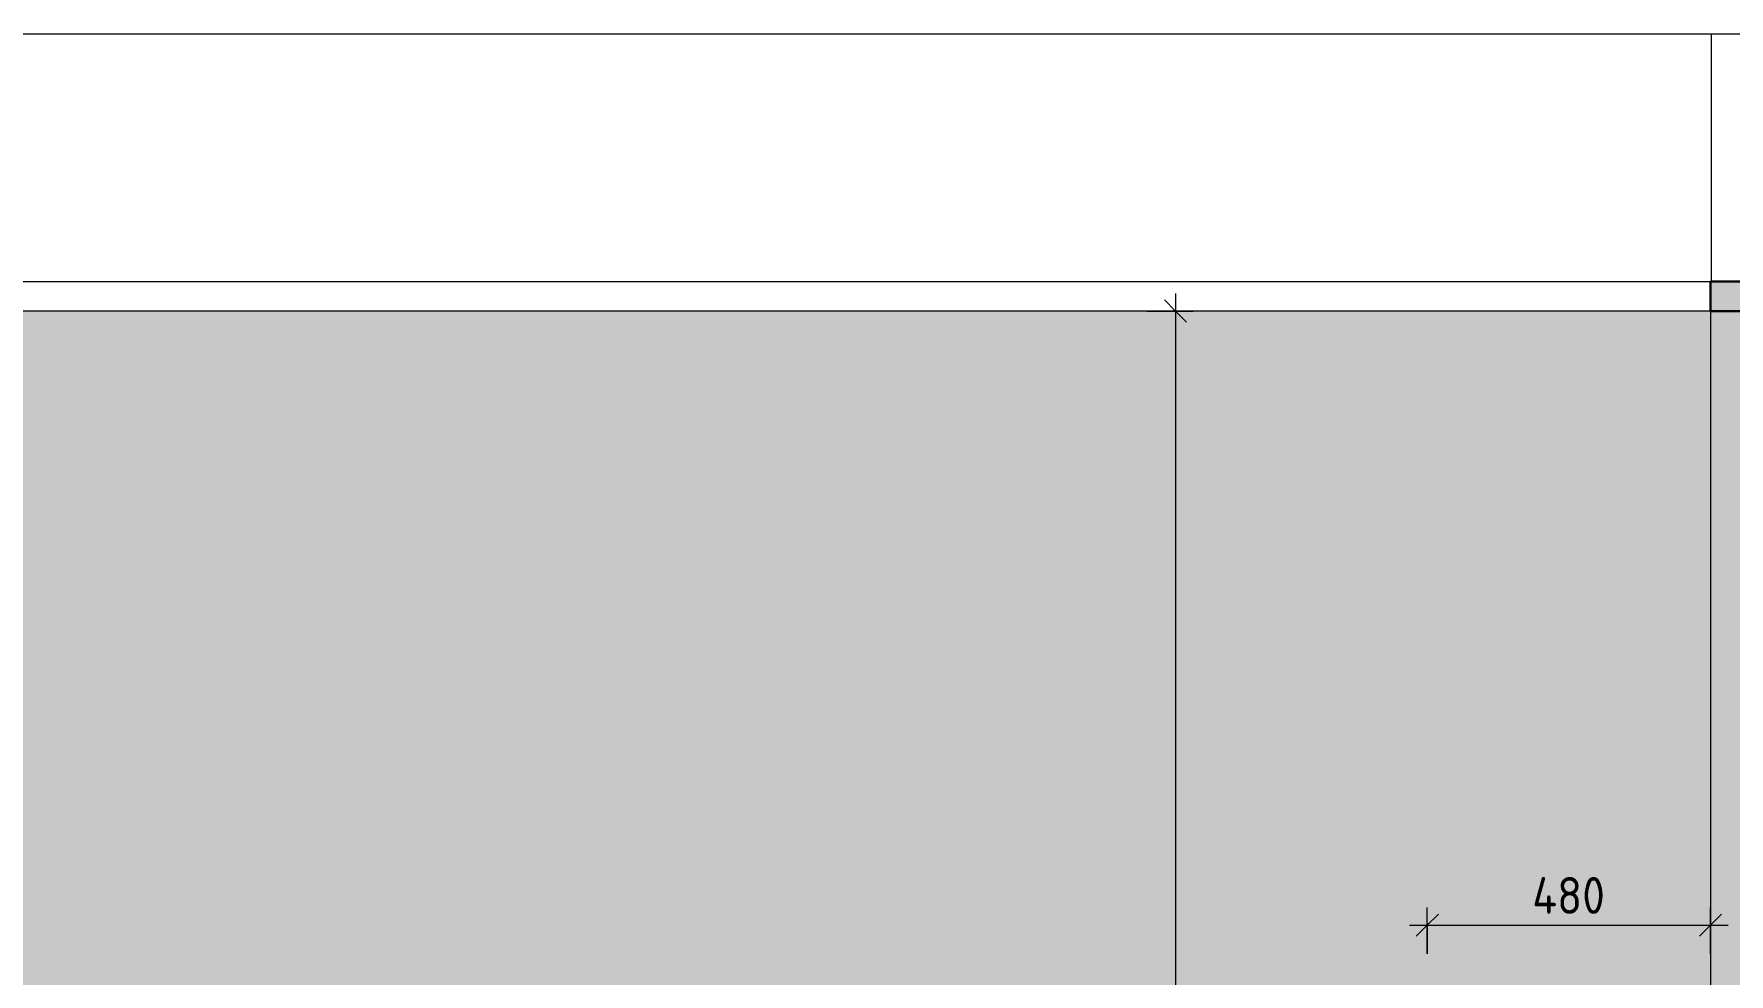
# Model space of a CAD drawing. Header units: millimetres. Extents: x 72431 to 128923, y -1987 to 12500.
# Drawn here: x 106927 to 109800, y 10676 to 12270 of the extents above; entities that cross this region are included whole.
import ezdxf

# ---------------------------------------------------------------- set-up
doc = ezdxf.new("R2010")
doc.units = ezdxf.units.MM
for name, color, linetype, lineweight in [('A-ANNO-DIMS', 7, 'Continuous', 9), ('A-ANNO-DIMS-25', 7, 'Continuous', 9), ('A-CLNG', 7, 'Continuous', 9), ('A-DETL', 7, 'Continuous', 9), ('A-FLOR', 7, 'Continuous', 9), ('A-WALL-PATT', 7, 'Continuous', 9), ('I-WALL', 7, 'Continuous', 9)]:
    doc.layers.add(name, color=color, linetype=linetype, lineweight=lineweight)
doc.layers.add('A-CLNG-1', color=7, linetype='Continuous', lineweight=9, true_color=0x787878)
doc.layers.add('A-CLNG-FNSH-1', color=7, linetype='Continuous', lineweight=30, true_color=0x3c3c3c)
doc.styles.add('ISOCPEUR_2', font='isocpeur.ttf', dxfattribs={"width": 0.9, "height": 62.5})
doc.dimstyles.new('ISO-2_5_0_9К_БОЛЬШОЙ_1', dxfattribs={"dimscale": 304.8, "dimtxt": 62.248823, "dimasz": 0.123031, "dimexe": 0.098425, "dimexo": 0.246063, "dimgap": 0, "dimtad": 1, "dimdec": 0, "dimrnd": 10, "dimzin": 0, "dimdsep": 46, "dimtxsty": 'ISOCPEUR_2', "dimblk1": 'OBLIQUE', "dimblk2": 'OBLIQUE', "dimsah": 1, "dimcen": 0.09, "dimdle": 0.098425, "dimazin": 0, "dimtfac": 1, "dimtdec": 4, "dimtix": 1, "dimtmove": 0, "dimatfit": 3, "dimfxl": 1, "dimtvp": 1, "dimtolj": 1, "dimtzin": 0, "dimarcsym": 2})

# ---------------------------------------------------------------- blocks, each defined once
blk = doc.blocks.new('DIMBLOCK23-Развертка 3_08-2')
at = {"layer": 'A-ANNO-DIMS-25', "lineweight": 20}
for p, q in [((108861.6, 11800), (108842.8, 11818.8)), ((108861.6, 11800), (108880.3, 11781.2)), ((108861.6, 8450), (108842.8, 8468.8)), ((108861.6, 8450), (108880.3, 8431.3))]:
    blk.add_line(p, q, dxfattribs=at)
at = {"layer": 'A-ANNO-DIMS-25'}
for p, q in [((108861.6, 11830), (108861.6, 8450)), ((108813.1, 11800), (108891.6, 11800)), ((108861.6, 11800), (108813.1, 11800)), ((108813.1, 8450), (108891.6, 8450)), ((108861.6, 8450), (108813.1, 8450))]:
    blk.add_line(p, q, dxfattribs=at)
at = {"layer": 'A-ANNO-DIMS-25', "color": 0, "insert": (108779.9, 10046), "char_height": 62.5, "width": 189.619, "attachment_point": 1, "rotation": 90, "line_spacing_factor": 1.149209, "style": 'ISOCPEUR_2'}
blk.add_mtext('3350', dxfattribs=at)
blk = doc.blocks.new('_Oblique')
at = {"color": 0, "linetype": 'ByBlock', "lineweight": -2}
blk.add_line((-0.5, -0.5), (0.5, 0.5), dxfattribs=at)
blk = doc.blocks.new('DIMBLOCK26-Развертка 3_08-2')
at = {"layer": 'A-ANNO-DIMS-25'}
for p, q in [((109288.1, 10710.2), (109288.1, 10788.7)), ((109768, 10710.2), (109768, 10788.7)), ((109258.1, 10758.7), (109798, 10758.7)), ((109288.1, 10758.7), (109288.1, 10710.2)), ((109768, 10758.7), (109768, 10710.2))]:
    blk.add_line(p, q, dxfattribs=at)
at = {"layer": 'A-ANNO-DIMS-25', "lineweight": 20}
for p, q in [((109288.1, 10758.7), (109306.9, 10777.4)), ((109768, 10758.7), (109786.8, 10777.4)), ((109288.1, 10758.7), (109269.4, 10739.9)), ((109768, 10758.7), (109749.3, 10739.9))]:
    blk.add_line(p, q, dxfattribs=at)
at = {"layer": 'A-ANNO-DIMS-25', "color": 0, "insert": (109465.8, 10840.3), "char_height": 62.5, "width": 149.397, "attachment_point": 1, "line_spacing_factor": 1.149209, "style": 'ISOCPEUR_2'}
blk.add_mtext('480', dxfattribs=at)

msp = doc.modelspace()

# ---------------------------------------------------------------- hatches: boundary and pattern name
at = {"layer": 'A-CLNG-1'}
msp.add_hatch(color=256, dxfattribs=at).paths.add_polyline_path([(109769, 11800), (110048, 11800), (110048, 11850), (109768, 11850), (109768, 11800)])
at = {"layer": 'A-WALL-PATT'}
h = msp.add_hatch(color=256, dxfattribs=at)
h.paths.add_polyline_path([(102960, 8450), (103699, 8450), (103699, 10460), (109768, 10460), (109768, 11800), (102960, 11800), (102960, 8879.1)])
h.paths.add_polyline_path([(109263.6, 10559), (109247.1, 10559), (109247.1, 10641), (109329.1, 10641), (109329.1, 10559), (109312.6, 10559)])
h.paths.add_polyline_path([(109278.6, 10597.5), (109279.9, 10597.8), (109280.8, 10598.7), (109281.1, 10600), (109280.8, 10601.2), (109279.9, 10602.2), (109278.6, 10602.5), (109277.4, 10602.2), (109276.4, 10601.2), (109276.1, 10600), (109276.4, 10598.7), (109277.4, 10597.8), (109278, 10597.6)])
h.paths.add_polyline_path([(109297.6, 10597.5), (109298.9, 10597.8), (109299.8, 10598.7), (109300.1, 10600), (109299.8, 10601.2), (109298.9, 10602.2), (109297.6, 10602.5), (109296.4, 10602.2), (109295.4, 10601.2), (109295.1, 10600), (109295.4, 10598.7), (109296.4, 10597.8), (109297, 10597.6)])
msp.add_hatch(color=256, dxfattribs=at).paths.add_polyline_path([(109846.6, 9200), (110048, 9200), (110048, 9204), (109769.1, 9204), (109769.1, 9220), (110048, 9220), (110048, 11800), (109768, 11800), (109768, 10460), (109769, 10460), (109769.1, 9200), (109789, 9200)])

# ---------------------------------------------------------------- linework, layer by layer
at = {"layer": 'A-CLNG'}
msp.add_line((109768, 11800), (102960, 11800), dxfattribs=at)
at = {"layer": 'A-CLNG-FNSH-1'}
for p, q in [((110048, 11850), (109768, 11850)), ((109768, 11850), (109768, 11800)), ((109768, 11800), (110048, 11800))]:
    msp.add_line(p, q, dxfattribs=at)
at = {"layer": 'A-DETL'}
msp.add_line((102959, 11850), (109769, 11850), dxfattribs=at)
at = {"layer": 'A-FLOR'}
msp.add_line((102959, 12270), (110049, 12270), dxfattribs=at)
at = {"layer": 'I-WALL'}
for p, q in [((109769, 12270), (109769, 11850)), ((109768, 11800), (109768, 9200)), ((109768, 11800), (109768, 11800))]:
    msp.add_line(p, q, dxfattribs=at)

# ---------------------------------------------------------------- dimensions: what is measured, and where the dimension line sits
at = {"layer": 'A-ANNO-DIMS'}
dim = msp.add_linear_dim(base=(108861.6, 8450), p1=(108888.1, 11800), p2=(108888.1, 8450), angle=90, dimstyle='ISO-2_5_0_9К_БОЛЬШОЙ_1', override={"dimpost": '<>', "dimfxl": 3350}, dxfattribs=at)
dim.commit()
dim.dimension.update_dxf_attribs({"geometry": 'DIMBLOCK23-Развертка 3_08-2', "text_midpoint": (108830.3, 10125)})
dim = msp.add_linear_dim(base=(109768, 10758.7), p1=(109288.1, 10785.2), p2=(109768, 10785.2), dimstyle='ISO-2_5_0_9К_БОЛЬШОЙ_1', override={"dimpost": '<>', "dimfxl": 479.930563}, dxfattribs=at)
dim.commit()
dim.dimension.update_dxf_attribs({"geometry": 'DIMBLOCK26-Развертка 3_08-2', "text_midpoint": (109528.1, 10789.9)})

doc.saveas('drawing.dxf')
